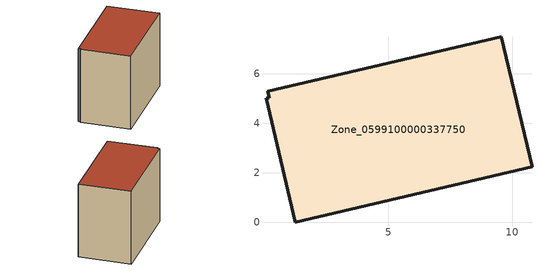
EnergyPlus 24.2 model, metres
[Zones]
Zone_0599100000337750
 floor ground (C_G): 0.06,5.01 0.2,5.05 0.14,5.29 9.56,7.51 10.8,2.25 1.24,0 z0
 wall outside (C_F): 10.8,2.25 9.56,7.51 0.14,5.29 0.2,5.05 0.06,5.01 1.24,0 10.8,2.25 z0:7.9
 roof outside (C_R): 0.2,5.05 0.06,5.01 1.24,0 10.8,2.25 9.56,7.51 0.14,5.29 z7.9
[BUILDING]
Pand.0599100000337750: North Axis=0; Terrain=City; Loads Convergence Tolerance Value=0.04; Temperature Convergence Tolerance Value=0.4; Solar Distribution=FullExterior; Maximum Number of Warmup Days=25; Minimum Number of Warmup Days=1
[Site:Location]
Rotterdam.The.Hague.AP_ZH_NLD Design_Conditions: Latitude=51.96; Longitude=4.45; Time Zone=1; Elevation=-4.5
[SITE:GROUNDTEMPERATURE:BUILDINGSURFACE]
18, 18, 18, 18, 18, 18, 18, 18, 18, 18, 18, 18
[MATERIAL] Thermal Absorptance=0.9; Solar Absorptance=0.7; Visible Absorptance=0.7
Name | Roughness | Thickness | Conductivity | Density | Specific Heat
G.TI.1975-1991 | MediumSmooth | 0.15 | 0.288461 | 540 | 1210
F.TI.1975-1991 | Rough | 0.3 | 0.230769 | 1920 | 840
R.TI.1975-1991 | MediumRough | 0.2 | 0.153846 | 1500 | 1000
[CONSTRUCTION]
C_G: G.TI.1975-1991
C_F: F.TI.1975-1991
C_R: R.TI.1975-1991
[ZONE]
Zone_0599100000337750: Type=1; Multiplier=1; Ceiling Height=Autocalculate; Volume=Autocalculate; Floor Area=autocalculate; Part of Total Floor Area=Yes
[ZONEINFILTRATION:DESIGNFLOWRATE]
Infil_Zone_0599100000337750: Zone or ZoneList or Space or SpaceList=Zone_0599100000337750; Schedule=AlwaysOn; Design Flow Rate Calculation Method=Flow/Area; Flow Rate per Floor Area=0.003; Constant Term Coefficient=1; Temperature Term Coefficient=0; Velocity Term Coefficient=0; Velocity Squared Term Coefficient=0
[HVACTEMPLATE:ZONE:IDEALLOADSAIRSYSTEM]
Zone_0599100000337750: Maximum Heating Supply Air Temperature=50; Minimum Cooling Supply Air Temperature=13; Maximum Heating Supply Air Humidity Ratio=0.0156; Minimum Cooling Supply Air Humidity Ratio=0.0077; Heating Limit=NoLimit; Cooling Limit=NoLimit; Dehumidification Control Type=ConstantSensibleHeatRatio; Cooling Sensible Heat Ratio=0.7; Dehumidification Setpoint=60; Humidification Control Type=None; Humidification Setpoint=30; Outdoor Air Method=None; Outdoor Air Flow Rate per Person=0.00944; Outdoor Air Flow Rate per Zone Floor Area=0; Outdoor Air Flow Rate per Zone=0; Demand Controlled Ventilation Type=None; Outdoor Air Economizer Type=NoEconomizer; Heat Recovery Type=None; Sensible Heat Recovery Effectiveness=0.7; Latent Heat Recovery Effectiveness=0.65
[ZONECONTROL:THERMOSTAT]
ThermostatControl_Zone_0599100000337750: Zone or ZoneList=Zone_0599100000337750; Control Type Schedule=DualSetpointControlType; Control 1=Thermostat_Zone_0599100000337750; Temperature Difference Between Cutout And Setpoint=0
[THERMOSTATSETPOINT:DUALSETPOINT]
Thermostat_Zone_0599100000337750: Heating Setpoint Temperature Schedule=HeatingSetpoint_Zone_0599100000337750; Cooling Setpoint Temperature Schedule=CoolingSetpoint_Zone_0599100000337750
[SCHEDULE:COMPACT]
HeatingSetpoint_Zone_0599100000337750: Through: 12/31, For: AllDays, Until: 24:00, 21
CoolingSetpoint_Zone_0599100000337750: Through: 12/31, For: AllDays, Until: 24:00, 24
DualSetpointControlType: Through: 12/31, For: AllDays, Until: 24:00, 4
AlwaysOn: Through: 12/31, For: AllDays, Until: 24:00, 1
